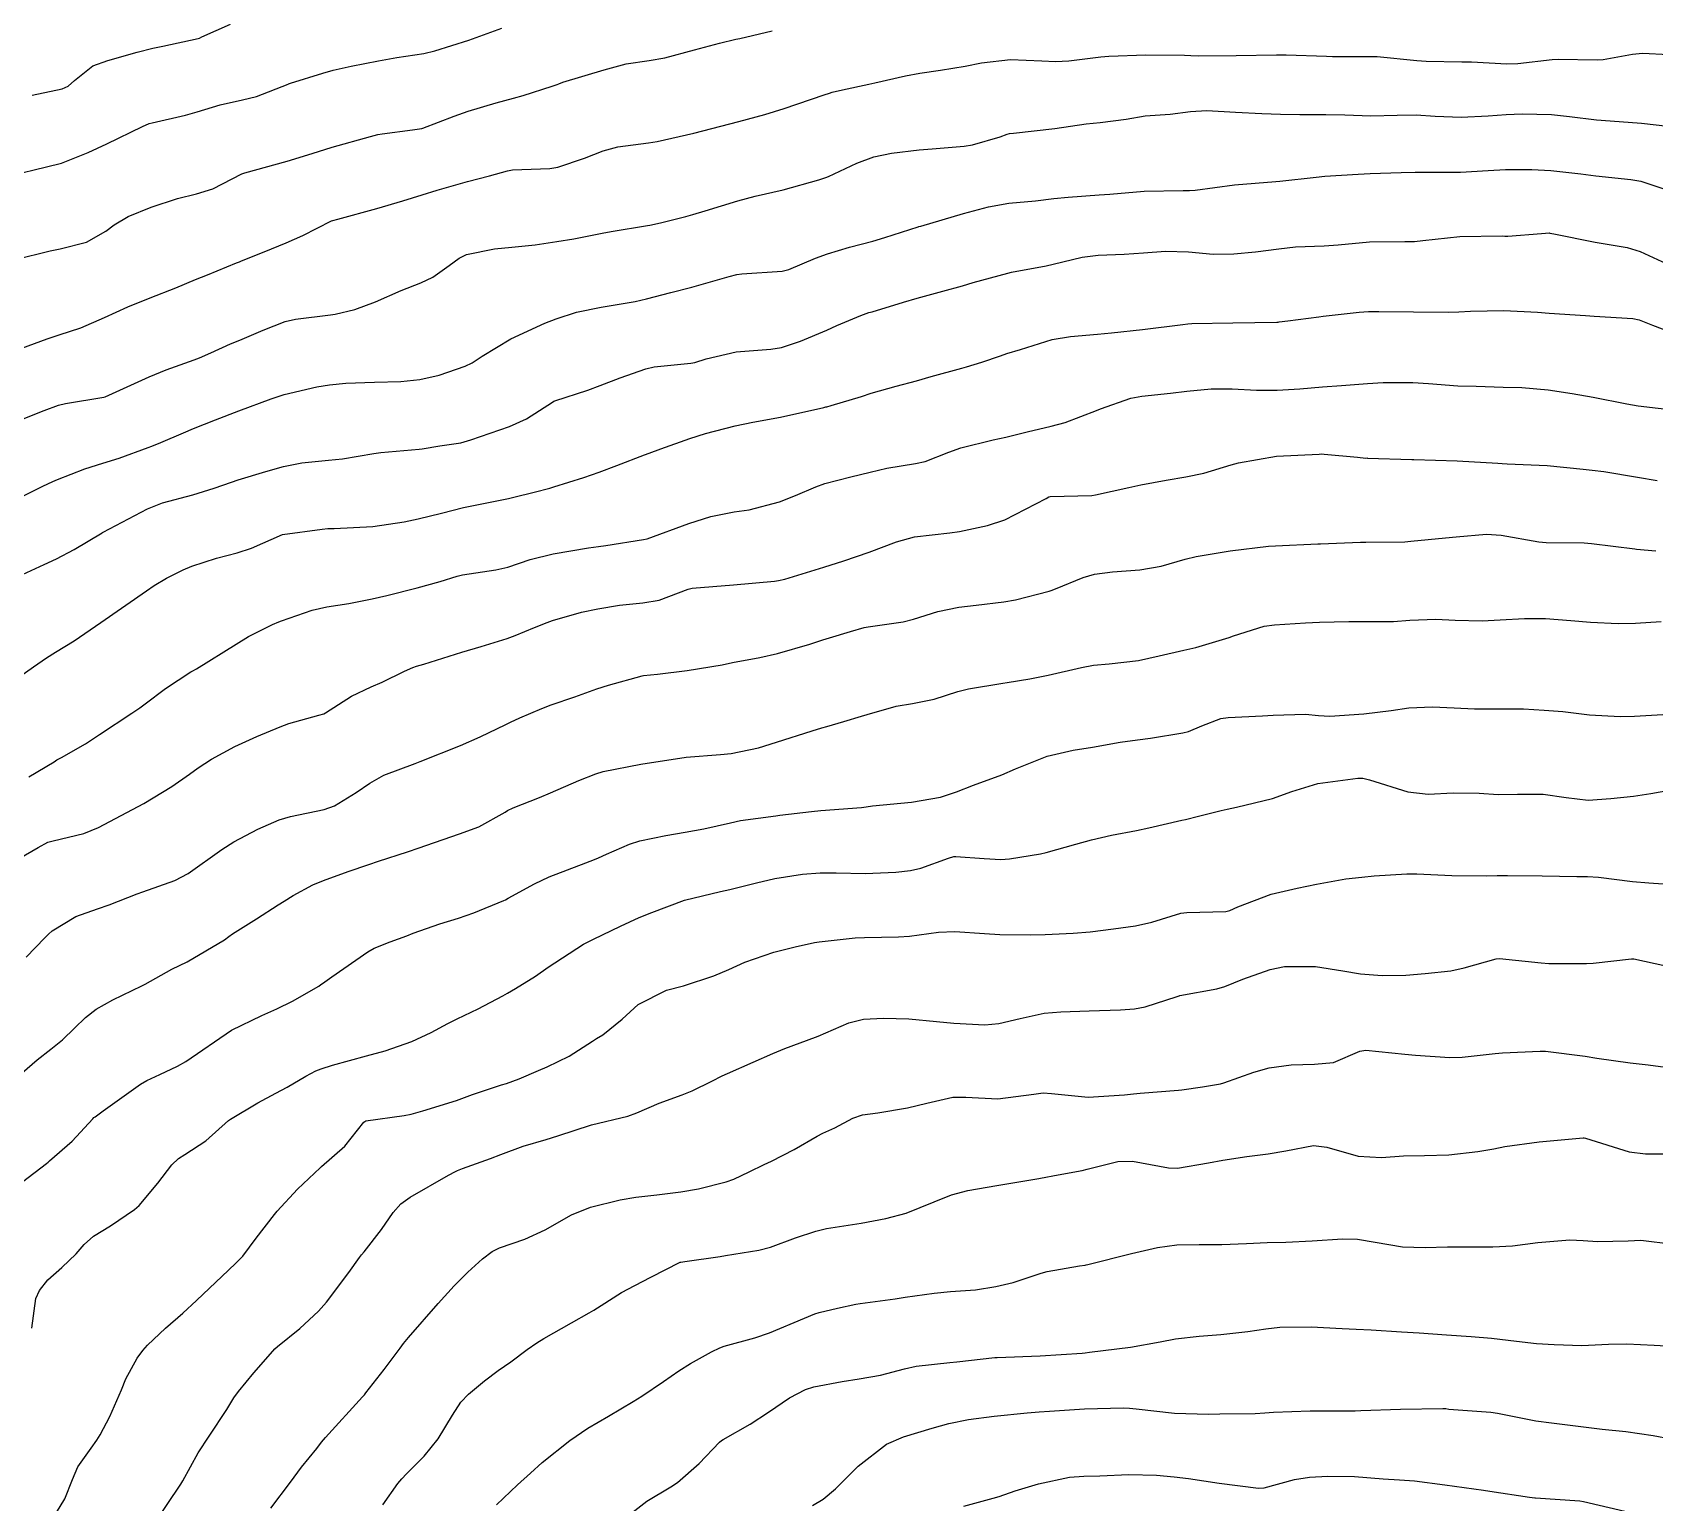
# Model space of a CAD drawing. Header units: metres. Extents: x 307586 to 320046, y 7427249 to 7434250.
# Drawn here: x 319427.1 to 319499, y 7429415.7 to 7429480.9 of the extents above; entities that cross this region are included whole.
import ezdxf

# ---------------------------------------------------------------- set-up
doc = ezdxf.new("R2010")
doc.units = ezdxf.units.M
doc.header["$MEASUREMENT"] = 0
doc.layers.add('Curvas de Nivel 1m', color=11, linetype='Continuous')
doc.layers.add('Curvas de Nivel 5m', color=15, linetype='Continuous')

msp = doc.modelspace()

# ---------------------------------------------------------------- linework, layer by layer
at = {"layer": 'Curvas de Nivel 1m', "flags": 128}
for points, elevation in [([(319426.341, 7429474.609), (319427.082, 7429474.779), (319428.346, 7429475.095), (319429.538, 7429475.561), (319430.355, 7429475.955), (319431.942, 7429476.716), (319432.233, 7429476.844), (319432.366, 7429476.885), (319433.848, 7429477.218), (319434.373, 7429477.363), (319435.386, 7429477.672), (319436.381, 7429477.897), (319436.997, 7429478.048), (319438.392, 7429478.601), (319438.42, 7429478.612), (319438.505, 7429478.639), (319439.933, 7429479.089), (319440.399, 7429479.218), (319441.185, 7429479.393), (319442.403, 7429479.636), (319443.215, 7429479.771), (319444.407, 7429479.956), (319444.897, 7429480.076), (319446.413, 7429480.55), (319447.869, 7429481.08)], 819), ([(319427.054, 7429478.108), (319428.387, 7429478.39), (319428.644, 7429478.503), (319428.927, 7429478.755), (319429.744, 7429479.402), (319430.402, 7429479.649), (319431.705, 7429480.019), (319432.408, 7429480.191), (319432.84, 7429480.275), (319434.412, 7429480.625), (319434.464, 7429480.638), (319434.57, 7429480.688), (319435.846, 7429481.251)], 818), ([(319426.321, 7429466.789), (319427.714, 7429467.305), (319428.254, 7429467.479), (319429.209, 7429467.8), (319430.266, 7429468.249), (319431.298, 7429468.725), (319432.277, 7429469.126), (319433.416, 7429469.565), (319434.285, 7429469.93), (319434.822, 7429470.15), (319436.103, 7429470.672), (319436.24, 7429470.725), (319436.294, 7429470.748), (319437.657, 7429471.296), (319438.307, 7429471.557), (319439.056, 7429471.888), (319440.322, 7429472.535), (319440.382, 7429472.559), (319440.599, 7429472.616), (319442.328, 7429473.081), (319443.483, 7429473.427), (319444.334, 7429473.688), (319444.999, 7429473.9), (319446.34, 7429474.283), (319447.315, 7429474.535), (319448.114, 7429474.756), (319448.347, 7429474.791), (319449.992, 7429474.86), (319450.349, 7429474.915), (319451.526, 7429475.312), (319452.36, 7429475.641), (319453.011, 7429475.816), (319454.366, 7429475.989), (319454.754, 7429476.059), (319456.373, 7429476.43), (319458.378, 7429476.943), (319459.521, 7429477.249), (319460.384, 7429477.515), (319462.161, 7429478.124), (319462.391, 7429478.203), (319462.504, 7429478.236), (319462.966, 7429478.344), (319464.132, 7429478.597), (319464.396, 7429478.658), (319465.757, 7429478.958), (319466.401, 7429479.076), (319467.316, 7429479.21), (319468.404, 7429479.391), (319469.133, 7429479.545), (319470.407, 7429479.689), (319471.797, 7429479.63), (319472.407, 7429479.603), (319472.997, 7429479.634), (319474.409, 7429479.804), (319474.776, 7429479.84), (319476.41, 7429479.893), (319478.126, 7429479.88), (319478.41, 7429479.86), (319478.723, 7429479.844), (319480.41, 7429479.869), (319482.195, 7429479.889), (319482.42, 7429479.892), (319482.637, 7429479.89), (319484.419, 7429479.833), (319484.683, 7429479.823), (319486.419, 7429479.828), (319486.666, 7429479.819), (319488.417, 7429479.649), (319488.834, 7429479.618), (319490.416, 7429479.591), (319490.847, 7429479.583), (319492.416, 7429479.497), (319492.894, 7429479.507), (319494.419, 7429479.693), (319494.678, 7429479.709), (319496.419, 7429479.67), (319496.677, 7429479.688), (319497.986, 7429479.927), (319498.423, 7429479.966), (319499.585, 7429479.908)], 821), ([(319426.211, 7429463.579), (319427.582, 7429464.135), (319428.219, 7429464.364), (319428.534, 7429464.443), (319430.223, 7429464.718), (319430.291, 7429464.739), (319432.232, 7429465.62), (319432.998, 7429465.94), (319434.24, 7429466.371), (319434.471, 7429466.458), (319434.974, 7429466.683), (319435.842, 7429467.081), (319436.252, 7429467.255), (319437.297, 7429467.693), (319438.264, 7429468.076), (319438.718, 7429468.184), (319440.269, 7429468.365), (319440.489, 7429468.398), (319441.357, 7429468.604), (319442.276, 7429468.941), (319443.411, 7429469.449), (319444.285, 7429469.782), (319444.81, 7429470.042), (319445.534, 7429470.558), (319445.973, 7429470.878), (319446.3, 7429471.041), (319447.541, 7429471.295), (319448.306, 7429471.366), (319449.345, 7429471.472), (319450.31, 7429471.616), (319451.062, 7429471.739), (319452.316, 7429471.988), (319452.714, 7429472.069), (319454.321, 7429472.332), (319454.423, 7429472.347), (319454.894, 7429472.444), (319456.027, 7429472.732), (319456.327, 7429472.812), (319456.885, 7429472.978), (319458.333, 7429473.43), (319459.1, 7429473.628), (319460.338, 7429473.911), (319461.911, 7429474.356), (319462.233, 7429474.463), (319462.345, 7429474.507), (319463.598, 7429475.094), (319464.359, 7429475.376), (319465.141, 7429475.543), (319466.363, 7429475.681), (319466.937, 7429475.728), (319468.366, 7429475.851), (319468.731, 7429475.913), (319469.948, 7429476.264), (319470.259, 7429476.376), (319470.374, 7429476.407), (319470.546, 7429476.429), (319472.377, 7429476.63), (319473.764, 7429476.831), (319474.38, 7429476.894), (319475.542, 7429477.038), (319476.383, 7429477.185), (319477.483, 7429477.272), (319478.385, 7429477.377), (319479.114, 7429477.424), (319480.385, 7429477.348), (319481.552, 7429477.29), (319482.384, 7429477.263), (319483.243, 7429477.243), (319484.385, 7429477.257), (319485.232, 7429477.234), (319486.384, 7429477.188), (319487.548, 7429477.216), (319488.385, 7429477.23), (319489.239, 7429477.177), (319490.384, 7429477.128), (319491.576, 7429477.193), (319492.386, 7429477.256), (319493.088, 7429477.281), (319494.386, 7429477.253), (319495.185, 7429477.162), (319496.384, 7429477.011), (319497.385, 7429476.937), (319498.382, 7429476.869), (319499.551, 7429476.738)], 822), ([(319426.166, 7429460.093), (319427.532, 7429460.77), (319427.962, 7429460.977), (319428.178, 7429461.068), (319429.384, 7429461.549), (319430.189, 7429461.792), (319430.907, 7429462.015), (319432.2, 7429462.493), (319432.358, 7429462.551), (319432.751, 7429462.705), (319433.758, 7429463.144), (319434.209, 7429463.333), (319435.175, 7429463.719), (319436.217, 7429464.118), (319437.64, 7429464.649), (319438.225, 7429464.834), (319439.67, 7429465.184), (319440.229, 7429465.274), (319440.956, 7429465.335), (319442.231, 7429465.382), (319443.391, 7429465.419), (319444.232, 7429465.507), (319445.097, 7429465.699), (319446.246, 7429466.089), (319446.55, 7429466.244), (319446.996, 7429466.539), (319448.261, 7429467.306), (319449.769, 7429468.006), (319450.27, 7429468.201), (319451.176, 7429468.486), (319452.275, 7429468.718), (319453.772, 7429468.961), (319454.279, 7429469.076), (319455.356, 7429469.365), (319456.285, 7429469.594), (319457.949, 7429470.065), (319458.29, 7429470.157), (319458.5, 7429470.189), (319460.292, 7429470.307), (319460.585, 7429470.376), (319461.771, 7429470.888), (319462.304, 7429471.08), (319463.284, 7429471.364), (319464.313, 7429471.639), (319464.839, 7429471.801), (319466.322, 7429472.276), (319466.347, 7429472.286), (319466.439, 7429472.308), (319468.329, 7429472.858), (319469.438, 7429473.163), (319470.333, 7429473.315), (319471.523, 7429473.43), (319472.336, 7429473.522), (319472.973, 7429473.588), (319474.338, 7429473.685), (319474.819, 7429473.724), (319476.34, 7429473.855), (319478.06, 7429473.884), (319478.34, 7429473.885), (319478.595, 7429473.902), (319480.343, 7429474.14), (319482.176, 7429474.282), (319482.346, 7429474.294), (319483.963, 7429474.48), (319484.349, 7429474.51), (319485.82, 7429474.606), (319486.351, 7429474.636), (319487.725, 7429474.677), (319488.353, 7429474.689), (319489.692, 7429474.687), (319490.353, 7429474.692), (319491.582, 7429474.774), (319492.355, 7429474.814), (319493.523, 7429474.81), (319494.355, 7429474.772), (319495.683, 7429474.627), (319496.352, 7429474.534), (319497.9, 7429474.376), (319498.349, 7429474.298), (319499.505, 7429473.908)], 823), ([(319426.426, 7429456.777), (319427.589, 7429457.307), (319428.135, 7429457.561), (319428.916, 7429457.977), (319430.152, 7429458.706), (319430.175, 7429458.717), (319430.207, 7429458.739), (319432.164, 7429459.775), (319432.836, 7429460.033), (319434.17, 7429460.392), (319435.113, 7429460.681), (319435.894, 7429460.956), (319436.179, 7429461.051), (319437.415, 7429461.42), (319438.188, 7429461.646), (319439.008, 7429461.814), (319440.193, 7429461.934), (319440.814, 7429461.99), (319442.198, 7429462.23), (319442.509, 7429462.276), (319444.201, 7429462.421), (319444.331, 7429462.438), (319445.119, 7429462.561), (319446.056, 7429462.7), (319446.205, 7429462.737), (319446.489, 7429462.829), (319448.212, 7429463.42), (319448.965, 7429463.763), (319450.109, 7429464.501), (319450.178, 7429464.546), (319450.224, 7429464.566), (319451.683, 7429465.026), (319452.234, 7429465.237), (319453.118, 7429465.583), (319454.246, 7429465.984), (319454.626, 7429466.067), (319456.25, 7429466.224), (319456.42, 7429466.258), (319456.926, 7429466.42), (319458.256, 7429466.731), (319459.789, 7429466.854), (319460.258, 7429466.926), (319461.103, 7429467.209), (319462.266, 7429467.687), (319462.72, 7429467.894), (319463.776, 7429468.335), (319464.137, 7429468.469), (319464.275, 7429468.51), (319465.664, 7429468.931), (319466.281, 7429469.117), (319467.41, 7429469.419), (319468.287, 7429469.658), (319468.764, 7429469.8), (319470.293, 7429470.225), (319470.452, 7429470.258), (319471.99, 7429470.543), (319472.299, 7429470.616), (319473.594, 7429470.927), (319474.305, 7429471.017), (319475.445, 7429471.06), (319476.307, 7429471.118), (319477.285, 7429471.199), (319478.308, 7429471.16), (319479.389, 7429471.067), (319480.307, 7429471.075), (319481.276, 7429471.158), (319482.311, 7429471.291), (319483.039, 7429471.38), (319484.316, 7429471.431), (319484.931, 7429471.47), (319486.318, 7429471.612), (319487.886, 7429471.614), (319488.319, 7429471.625), (319488.684, 7429471.672), (319490.321, 7429471.845), (319492.202, 7429471.872), (319492.322, 7429471.865), (319492.449, 7429471.861), (319493.946, 7429471.974), (319494.294, 7429471.999), (319494.323, 7429471.997), (319494.491, 7429471.968), (319496.319, 7429471.598), (319497.736, 7429471.348), (319498.315, 7429471.177), (319499.662, 7429470.554)], 824), ([(319426.9, 7429447.891), (319428.03, 7429448.566), (319428.148, 7429448.642), (319428.357, 7429448.757), (319429.422, 7429449.363), (319430.043, 7429449.768), (319431.463, 7429450.719), (319431.819, 7429450.951), (319432.059, 7429451.129), (319432.958, 7429451.813), (319434.081, 7429452.547), (319434.172, 7429452.598), (319434.343, 7429452.686), (319436.094, 7429453.778), (319436.645, 7429454.107), (319437.704, 7429454.644), (319437.985, 7429454.76), (319438.105, 7429454.809), (319439.462, 7429455.274), (319440.111, 7429455.424), (319441.085, 7429455.577), (319442.115, 7429455.786), (319442.766, 7429455.933), (319444.12, 7429456.267), (319445.138, 7429456.555), (319445.882, 7429456.788), (319446.128, 7429456.85), (319447.597, 7429457.067), (319448.14, 7429457.193), (319449.13, 7429457.523), (319450.146, 7429457.771), (319451.717, 7429458.045), (319452.149, 7429458.105), (319452.475, 7429458.141), (319454.152, 7429458.408), (319454.311, 7429458.448), (319456.16, 7429459.126), (319457.135, 7429459.438), (319458.165, 7429459.632), (319458.833, 7429459.726), (319460.17, 7429460.089), (319460.891, 7429460.369), (319461.785, 7429460.75), (319462.181, 7429460.896), (319463.339, 7429461.185), (319464.189, 7429461.391), (319464.935, 7429461.575), (319466.195, 7429461.775), (319466.627, 7429461.865), (319467.679, 7429462.285), (319468.205, 7429462.477), (319469.65, 7429462.824), (319470.21, 7429462.944), (319471.144, 7429463.178), (319472.215, 7429463.431), (319472.841, 7429463.6), (319474.222, 7429464.132), (319474.402, 7429464.207), (319475.742, 7429464.676), (319476.232, 7429464.763), (319477.511, 7429464.893), (319478.235, 7429464.987), (319479.301, 7429465.085), (319480.237, 7429465.095), (319481.322, 7429465.038), (319482.237, 7429465.028), (319483.24, 7429465.097), (319484.239, 7429465.186), (319485.082, 7429465.235), (319486.242, 7429465.328), (319486.922, 7429465.374), (319488.243, 7429465.379), (319488.945, 7429465.33), (319490.241, 7429465.23), (319491.047, 7429465.202), (319492.241, 7429465.169), (319493.071, 7429465.151), (319494.239, 7429465.054), (319495.306, 7429464.885), (319496.235, 7429464.723), (319497.722, 7429464.433), (319498.229, 7429464.343), (319500.003, 7429464.126)], 826), ([(319426.478, 7429444.275), (319427.319, 7429444.767), (319427.754, 7429444.994), (319427.986, 7429445.062), (319429.348, 7429445.387), (319429.992, 7429445.647), (319432.003, 7429446.71), (319433.242, 7429447.47), (319434.023, 7429448.016), (319434.413, 7429448.298), (319434.995, 7429448.676), (319436.039, 7429449.245), (319437.013, 7429449.68), (319438.048, 7429450.114), (319438.433, 7429450.252), (319439.754, 7429450.623), (319439.983, 7429450.692), (319440.055, 7429450.73), (319441.207, 7429451.462), (319442.072, 7429451.881), (319442.569, 7429452.092), (319443.559, 7429452.575), (319443.917, 7429452.739), (319444.085, 7429452.792), (319444.411, 7429452.89), (319446.092, 7429453.419), (319446.95, 7429453.676), (319448.098, 7429454.022), (319448.464, 7429454.152), (319449.318, 7429454.508), (319449.874, 7429454.735), (319450.108, 7429454.822), (319451.406, 7429455.188), (319452.116, 7429455.341), (319453.078, 7429455.501), (319454.12, 7429455.599), (319454.839, 7429455.722), (319456.13, 7429456.207), (319456.297, 7429456.252), (319458.133, 7429456.4), (319459.946, 7429456.57), (319460.135, 7429456.594), (319460.416, 7429456.656), (319462.141, 7429457.191), (319463.022, 7429457.464), (319464.148, 7429457.857), (319465.357, 7429458.312), (319466.155, 7429458.529), (319467.729, 7429458.712), (319468.158, 7429458.767), (319469.398, 7429459.031), (319470.163, 7429459.29), (319471.996, 7429460.233), (319472.108, 7429460.297), (319472.174, 7429460.312), (319474.019, 7429460.368), (319474.176, 7429460.386), (319475.653, 7429460.715), (319476.183, 7429460.831), (319477.315, 7429461.04), (319478.188, 7429461.197), (319478.984, 7429461.359), (319480.197, 7429461.718), (319480.522, 7429461.811), (319482.203, 7429462.11), (319484.094, 7429462.201), (319484.204, 7429462.203), (319484.318, 7429462.202), (319485.785, 7429462.066), (319486.167, 7429462.025), (319486.203, 7429462.027), (319486.237, 7429462.025), (319488.202, 7429461.955), (319488.284, 7429461.957), (319490.202, 7429461.907), (319492.009, 7429461.801), (319492.201, 7429461.78), (319492.428, 7429461.76), (319494.2, 7429461.693), (319495.788, 7429461.536), (319496.198, 7429461.488), (319496.706, 7429461.427), (319498.195, 7429461.178), (319499.072, 7429461.033)], 827), ([(319426.794, 7429439.902), (319427.616, 7429440.763), (319427.773, 7429440.924), (319427.938, 7429441.075), (319428.992, 7429441.705), (319429.953, 7429442.049), (319430.466, 7429442.222), (319431.702, 7429442.714), (319431.964, 7429442.804), (319433.37, 7429443.295), (319433.972, 7429443.611), (319435.46, 7429444.668), (319435.986, 7429445.017), (319437.061, 7429445.58), (319437.996, 7429445.984), (319438.498, 7429446.135), (319440.001, 7429446.453), (319440.448, 7429446.613), (319441.415, 7429447.196), (319442.018, 7429447.618), (319442.639, 7429447.968), (319444.032, 7429448.492), (319444.254, 7429448.567), (319446.04, 7429449.278), (319446.904, 7429449.672), (319448.05, 7429450.217), (319448.254, 7429450.314), (319448.671, 7429450.514), (319449.641, 7429450.922), (319450.062, 7429451.081), (319451.107, 7429451.445), (319452.073, 7429451.788), (319452.589, 7429451.951), (319454.082, 7429452.371), (319454.149, 7429452.382), (319454.77, 7429452.44), (319456.085, 7429452.6), (319457.628, 7429452.864), (319458.089, 7429452.959), (319459.297, 7429453.182), (319460.093, 7429453.357), (319461.516, 7429453.778), (319462.099, 7429453.966), (319462.39, 7429454.057), (319463.323, 7429454.338), (319463.927, 7429454.511), (319464.106, 7429454.547), (319465.649, 7429454.768), (319466.112, 7429454.878), (319467.188, 7429455.219), (319468.12, 7429455.414), (319468.889, 7429455.504), (319470.124, 7429455.647), (319470.632, 7429455.745), (319472.131, 7429456.119), (319472.213, 7429456.148), (319472.401, 7429456.227), (319473.627, 7429456.726), (319474.14, 7429456.875), (319474.926, 7429456.984), (319476.142, 7429457.068), (319477.083, 7429457.231), (319478.147, 7429457.534), (319478.642, 7429457.661), (319480.151, 7429457.907), (319481.85, 7429458.115), (319482.153, 7429458.139), (319484.029, 7429458.216), (319484.155, 7429458.221), (319485.927, 7429458.293), (319486.156, 7429458.294), (319487.888, 7429458.311), (319488.157, 7429458.333), (319489.694, 7429458.491), (319490.161, 7429458.532), (319491.513, 7429458.649), (319492.162, 7429458.603), (319493.823, 7429458.308), (319494.157, 7429458.275), (319495.842, 7429458.26), (319496.157, 7429458.24), (319498.08, 7429457.995), (319498.154, 7429457.985), (319499.02, 7429457.911)], 828), ([(319426.611, 7429434.773), (319427.279, 7429435.356), (319427.874, 7429435.829), (319428.394, 7429436.239), (319428.934, 7429436.749), (319429.41, 7429437.225), (319429.896, 7429437.595), (319430.626, 7429438.005), (319431.912, 7429438.624), (319431.966, 7429438.656), (319432.055, 7429438.709), (319433.245, 7429439.371), (319433.923, 7429439.691), (319435.572, 7429440.665), (319435.776, 7429440.822), (319435.937, 7429440.94), (319436.991, 7429441.606), (319437.957, 7429442.217), (319438.216, 7429442.38), (319438.626, 7429442.633), (319439.492, 7429443.1), (319439.97, 7429443.303), (319441.062, 7429443.692), (319441.977, 7429444.014), (319442.405, 7429444.16), (319443.689, 7429444.573), (319443.907, 7429444.647), (319443.984, 7429444.673), (319444.155, 7429444.737), (319445.995, 7429445.364), (319446.856, 7429445.676), (319448.01, 7429446.334), (319448.125, 7429446.405), (319448.373, 7429446.516), (319449.542, 7429446.98), (319450.02, 7429447.179), (319451.275, 7429447.731), (319452.029, 7429448.034), (319452.365, 7429448.131), (319454.033, 7429448.45), (319456.036, 7429448.772), (319457.559, 7429448.884), (319458.038, 7429448.925), (319459.242, 7429449.186), (319460.043, 7429449.43), (319461.625, 7429449.932), (319462.05, 7429450.059), (319462.274, 7429450.125), (319463.026, 7429450.34), (319463.811, 7429450.578), (319464.058, 7429450.662), (319465.342, 7429451.032), (319466.066, 7429451.143), (319467.024, 7429451.335), (319468.074, 7429451.678), (319468.55, 7429451.801), (319470.08, 7429452.048), (319470.262, 7429452.076), (319471.264, 7429452.242), (319472.085, 7429452.4), (319473.561, 7429452.742), (319474.089, 7429452.839), (319474.788, 7429452.898), (319476.092, 7429453.057), (319477, 7429453.264), (319478.096, 7429453.502), (319478.628, 7429453.624), (319480.102, 7429454.071), (319480.298, 7429454.137), (319481.654, 7429454.572), (319482.111, 7429454.638), (319483.494, 7429454.714), (319484.113, 7429454.755), (319485.401, 7429454.784), (319486.114, 7429454.779), (319487.38, 7429454.782), (319488.115, 7429454.831), (319489.264, 7429454.881), (319490.115, 7429454.835), (319491.311, 7429454.807), (319492.116, 7429454.849), (319493.189, 7429454.907), (319494.117, 7429454.905), (319495.243, 7429454.826), (319496.115, 7429454.75), (319497.349, 7429454.693), (319498.115, 7429454.712), (319499.248, 7429454.777)], 829), ([(319427.035, 7429423.462), (319427.218, 7429424.765), (319427.376, 7429425.134), (319427.751, 7429425.597), (319428.362, 7429426.149), (319429, 7429426.748), (319429.355, 7429427.159), (319429.775, 7429427.532), (319430.52, 7429427.991), (319431.594, 7429428.713), (319431.795, 7429428.894), (319432.629, 7429429.878), (319433.249, 7429430.696), (319433.535, 7429430.975), (319433.82, 7429431.155), (319434.746, 7429431.76), (319435.757, 7429432.661), (319435.844, 7429432.728), (319437.056, 7429433.443), (319437.855, 7429433.867), (319438.361, 7429434.132), (319439.178, 7429434.627), (319439.624, 7429434.864), (319439.866, 7429434.954), (319440.365, 7429435.109), (319441.872, 7429435.531), (319442.702, 7429435.754), (319443.879, 7429436.16), (319444.742, 7429436.557), (319445.48, 7429436.956), (319445.892, 7429437.163), (319446.826, 7429437.609), (319447.91, 7429438.188), (319448.12, 7429438.309), (319448.478, 7429438.514), (319449.359, 7429439.065), (319449.922, 7429439.453), (319451.481, 7429440.477), (319451.783, 7429440.625), (319451.936, 7429440.692), (319453.131, 7429441.272), (319453.951, 7429441.655), (319454.511, 7429441.885), (319455.963, 7429442.42), (319457.565, 7429442.806), (319457.968, 7429442.895), (319459.161, 7429443.199), (319459.973, 7429443.394), (319461.199, 7429443.586), (319461.976, 7429443.64), (319462.679, 7429443.64), (319463.976, 7429443.616), (319465.338, 7429443.671), (319465.977, 7429443.736), (319466.435, 7429443.839), (319467.663, 7429444.283), (319467.905, 7429444.359), (319467.984, 7429444.369), (319469.25, 7429444.267), (319469.983, 7429444.227), (319470.369, 7429444.254), (319471.746, 7429444.475), (319471.987, 7429444.533), (319473.302, 7429444.908), (319473.996, 7429445.102), (319474.89, 7429445.306), (319476.003, 7429445.522), (319476.54, 7429445.64), (319478.01, 7429445.968), (319478.167, 7429446.002), (319478.744, 7429446.153), (319479.755, 7429446.403), (319480.016, 7429446.458), (319480.426, 7429446.542), (319482.021, 7429446.936), (319482.881, 7429447.245), (319484.028, 7429447.603), (319485.805, 7429447.838), (319486.031, 7429447.833), (319486.323, 7429447.764), (319488.025, 7429447.236), (319488.928, 7429447.127), (319490.025, 7429447.179), (319491.188, 7429447.166), (319492.024, 7429447.118), (319492.884, 7429447.122), (319494.024, 7429447.123), (319495.039, 7429446.971), (319496.022, 7429446.858), (319497.021, 7429446.932), (319498.024, 7429447.037), (319498.788, 7429447.149), (319500.028, 7429447.379)], 831), ([(319427.808, 7429414.758), (319428.495, 7429415.891), (319428.836, 7429416.748), (319429.081, 7429417.316), (319429.664, 7429418.142), (319429.918, 7429418.487), (319430.064, 7429418.734), (319430.5, 7429419.546), (319431.017, 7429420.72), (319431.202, 7429421.216), (319431.714, 7429422.127), (319431.959, 7429422.468), (319432.159, 7429422.706), (319432.964, 7429423.464), (319433.737, 7429424.123), (319434.334, 7429424.681), (319435.757, 7429426.035), (319436.083, 7429426.333), (319436.384, 7429426.654), (319436.983, 7429427.44), (319437.791, 7429428.49), (319437.856, 7429428.576), (319437.909, 7429428.639), (319438.809, 7429429.624), (319439.812, 7429430.562), (319439.883, 7429430.619), (319440.911, 7429431.519), (319441.755, 7429432.591), (319441.843, 7429432.642), (319443.539, 7429432.88), (319443.847, 7429432.943), (319444.371, 7429433.085), (319445.853, 7429433.553), (319446.575, 7429433.813), (319447.86, 7429434.239), (319448.075, 7429434.304), (319448.631, 7429434.512), (319449.493, 7429434.879), (319449.871, 7429435.04), (319450.848, 7429435.516), (319451.889, 7429436.181), (319452.062, 7429436.296), (319452.349, 7429436.465), (319453.204, 7429437.152), (319453.906, 7429437.797), (319455.17, 7429438.431), (319455.915, 7429438.636), (319457.259, 7429439.067), (319457.922, 7429439.357), (319458.637, 7429439.681), (319459.93, 7429440.125), (319460.867, 7429440.366), (319461.731, 7429440.558), (319461.936, 7429440.586), (319463.521, 7429440.752), (319463.94, 7429440.77), (319465.448, 7429440.799), (319465.941, 7429440.834), (319467.229, 7429441.002), (319467.944, 7429441.035), (319469.257, 7429440.953), (319469.943, 7429440.909), (319471.287, 7429440.896), (319471.943, 7429440.911), (319473.195, 7429440.967), (319473.945, 7429441.031), (319474.985, 7429441.157), (319475.95, 7429441.292), (319476.675, 7429441.45), (319477.958, 7429441.844), (319478.23, 7429441.886), (319479.96, 7429441.927), (319480.131, 7429441.967), (319480.486, 7429442.132), (319481.969, 7429442.694), (319483.118, 7429442.952), (319483.973, 7429443.132), (319485.277, 7429443.372), (319485.977, 7429443.45), (319486.526, 7429443.505), (319487.978, 7429443.598), (319488.419, 7429443.596), (319489.978, 7429443.526), (319491.49, 7429443.509), (319491.978, 7429443.519), (319492.439, 7429443.525), (319493.978, 7429443.507), (319495.51, 7429443.479), (319495.978, 7429443.476), (319496.467, 7429443.446), (319497.976, 7429443.256), (319498.7, 7429443.189), (319499.975, 7429443.107)], 832), ([(319432.408, 7429414.702), (319433.641, 7429416.539), (319433.729, 7429416.689), (319434.415, 7429417.925), (319434.904, 7429418.672), (319435.685, 7429419.855), (319435.985, 7429420.362), (319436.192, 7429420.655), (319436.877, 7429421.476), (319437.72, 7429422.442), (319437.815, 7429422.546), (319437.926, 7429422.638), (319438.914, 7429423.446), (319439.739, 7429424.204), (319440.105, 7429424.615), (319441.083, 7429425.926), (319441.564, 7429426.593), (319441.652, 7429426.705), (319441.767, 7429426.84), (319442.539, 7429427.825), (319443.046, 7429428.577), (319443.396, 7429428.975), (319443.8, 7429429.27), (319445.503, 7429430.238), (319445.812, 7429430.406), (319445.9, 7429430.451), (319446.119, 7429430.537), (319447.367, 7429430.977), (319447.822, 7429431.154), (319448.82, 7429431.518), (319449.833, 7429431.826), (319450.351, 7429431.977), (319451.843, 7429432.47), (319453.447, 7429432.854), (319453.848, 7429432.994), (319454.841, 7429433.424), (319455.857, 7429433.797), (319456.3, 7429433.974), (319457.176, 7429434.407), (319457.631, 7429434.637), (319457.868, 7429434.749), (319459.013, 7429435.252), (319459.882, 7429435.629), (319460.407, 7429435.85), (319461.766, 7429436.352), (319461.893, 7429436.4), (319463.242, 7429436.994), (319463.901, 7429437.154), (319464.787, 7429437.202), (319465.902, 7429437.164), (319467.133, 7429437.055), (319467.9, 7429436.972), (319469.268, 7429436.898), (319469.9, 7429436.96), (319470.836, 7429437.18), (319471.905, 7429437.415), (319472.644, 7429437.484), (319473.906, 7429437.518), (319475.281, 7429437.564), (319475.907, 7429437.607), (319476.382, 7429437.701), (319477.797, 7429438.161), (319477.887, 7429438.186), (319477.913, 7429438.195), (319479.56, 7429438.5), (319479.918, 7429438.606), (319480.715, 7429438.923), (319481.925, 7429439.351), (319482.55, 7429439.48), (319483.927, 7429439.489), (319485.145, 7429439.291), (319485.924, 7429439.165), (319486.883, 7429439.091), (319487.929, 7429439.108), (319488.786, 7429439.175), (319489.932, 7429439.299), (319490.518, 7429439.428), (319491.94, 7429439.824), (319492.092, 7429439.837), (319493.938, 7429439.65), (319494.278, 7429439.625), (319495.938, 7429439.62), (319496.234, 7429439.642), (319497.942, 7429439.829), (319498.038, 7429439.823), (319499.936, 7429439.413)], 833), ([(319437.631, 7429415.481), (319438.504, 7429416.631), (319438.99, 7429417.29), (319439.666, 7429418.13), (319439.883, 7429418.404), (319440.054, 7429418.614), (319441.691, 7429420.407), (319441.776, 7429420.505), (319441.846, 7429420.588), (319442.657, 7429421.632), (319443.356, 7429422.574), (319443.515, 7429422.782), (319443.728, 7429423.04), (319445.045, 7429424.55), (319445.751, 7429425.327), (319446.357, 7429425.934), (319447.008, 7429426.528), (319447.436, 7429426.855), (319447.77, 7429427.016), (319448.894, 7429427.396), (319449.786, 7429427.813), (319450.954, 7429428.483), (319451.796, 7429428.825), (319453.109, 7429429.147), (319453.801, 7429429.259), (319454.738, 7429429.372), (319455.804, 7429429.494), (319456.59, 7429429.628), (319457.808, 7429429.943), (319458.145, 7429430.061), (319458.835, 7429430.39), (319459.489, 7429430.712), (319459.82, 7429430.863), (319460.823, 7429431.37), (319461.837, 7429431.966), (319462.092, 7429432.095), (319462.633, 7429432.342), (319463.421, 7429432.76), (319463.849, 7429432.919), (319464.534, 7429433.004), (319465.852, 7429433.224), (319466.71, 7429433.436), (319467.857, 7429433.694), (319468.431, 7429433.7), (319469.857, 7429433.629), (319471.453, 7429433.83), (319471.859, 7429433.884), (319472.223, 7429433.862), (319473.858, 7429433.696), (319475.47, 7429433.796), (319475.86, 7429433.843), (319476.165, 7429433.872), (319477.861, 7429434.006), (319478.002, 7429434.018), (319478.918, 7429434.149), (319479.719, 7429434.288), (319479.866, 7429434.327), (319481.195, 7429434.798), (319481.876, 7429434.99), (319482.848, 7429435.131), (319483.879, 7429435.154), (319484.727, 7429435.231), (319485.888, 7429435.732), (319486.165, 7429435.781), (319487.886, 7429435.598), (319488.366, 7429435.555), (319489.885, 7429435.461), (319490.431, 7429435.466), (319491.887, 7429435.624), (319492.215, 7429435.66), (319493.889, 7429435.738), (319494.126, 7429435.73), (319495.886, 7429435.51), (319496.394, 7429435.426), (319497.882, 7429435.214), (319498.669, 7429435.124), (319499.879, 7429434.969)], 834), ([(319447.634, 7429415.627), (319448.563, 7429416.511), (319449.133, 7429417.03), (319449.663, 7429417.502), (319450.885, 7429418.482), (319451.678, 7429419.019), (319452.589, 7429419.556), (319453.69, 7429420.204), (319454.069, 7429420.444), (319455.036, 7429421.097), (319455.71, 7429421.562), (319456.232, 7429421.898), (319457.16, 7429422.406), (319457.536, 7429422.591), (319457.726, 7429422.659), (319459.08, 7429423.036), (319459.732, 7429423.248), (319461.279, 7429423.898), (319461.74, 7429424.094), (319461.933, 7429424.156), (319462.741, 7429424.34), (319463.563, 7429424.514), (319463.746, 7429424.546), (319465.297, 7429424.759), (319465.751, 7429424.824), (319467.03, 7429425.011), (319467.755, 7429425.075), (319468.865, 7429425.16), (319469.758, 7429425.297), (319470.534, 7429425.476), (319471.768, 7429425.89), (319472.035, 7429425.962), (319473.473, 7429426.213), (319473.729, 7429426.254), (319473.773, 7429426.263), (319473.842, 7429426.277), (319475.779, 7429426.764), (319476.921, 7429427.029), (319477.783, 7429427.144), (319478.767, 7429427.166), (319479.783, 7429427.172), (319480.873, 7429427.213), (319481.784, 7429427.251), (319482.611, 7429427.275), (319483.785, 7429427.326), (319485.133, 7429427.416), (319485.786, 7429427.409), (319486.573, 7429427.264), (319487.783, 7429427.067), (319488.785, 7429427.028), (319489.783, 7429427.055), (319490.84, 7429427.06), (319491.784, 7429427.059), (319492.654, 7429427.112), (319493.786, 7429427.248), (319495.208, 7429427.369), (319495.787, 7429427.349), (319496.426, 7429427.294), (319497.787, 7429427.332), (319498.347, 7429427.354), (319499.786, 7429427.186)], 836), ([(319453.635, 7429415.267), (319454.29, 7429415.793), (319455.353, 7429416.424), (319455.655, 7429416.61), (319456.618, 7429417.455), (319457.519, 7429418.402), (319457.601, 7429418.473), (319457.674, 7429418.516), (319458.871, 7429419.198), (319459.686, 7429419.731), (319460.619, 7429420.366), (319461.32, 7429420.734), (319461.7, 7429420.85), (319462.955, 7429421.086), (319463.706, 7429421.212), (319464.649, 7429421.375), (319465.713, 7429421.659), (319466.237, 7429421.773), (319467.718, 7429421.929), (319468.035, 7429421.96), (319469.721, 7429422.159), (319469.816, 7429422.164), (319471.723, 7429422.23), (319473.586, 7429422.35), (319473.725, 7429422.371), (319473.916, 7429422.398), (319475.727, 7429422.61), (319477.044, 7429422.852), (319477.731, 7429422.983), (319478.78, 7429423.102), (319479.733, 7429423.181), (319480.925, 7429423.312), (319481.736, 7429423.431), (319482.344, 7429423.497), (319483.737, 7429423.514), (319485.109, 7429423.442), (319485.736, 7429423.412), (319486.404, 7429423.386), (319487.736, 7429423.3), (319488.523, 7429423.244), (319489.734, 7429423.167), (319490.825, 7429423.095), (319491.733, 7429423.019), (319492.836, 7429422.875), (319493.731, 7429422.783), (319494.507, 7429422.735), (319495.73, 7429422.688), (319496.915, 7429422.745), (319497.731, 7429422.757), (319498.941, 7429422.698), (319499.731, 7429422.659)], 837), ([(319461.642, 7429415.59), (319462.107, 7429415.884), (319462.661, 7429416.34), (319463.153, 7429416.84), (319463.663, 7429417.338), (319464.92, 7429418.311), (319465.676, 7429418.644), (319466.938, 7429419.03), (319467.682, 7429419.231), (319468.546, 7429419.41), (319469.686, 7429419.564), (319471.152, 7429419.703), (319471.688, 7429419.744), (319472.138, 7429419.776), (319473.69, 7429419.875), (319475.428, 7429419.922), (319475.69, 7429419.913), (319475.986, 7429419.881), (319477.688, 7429419.692), (319479.194, 7429419.651), (319479.688, 7429419.653), (319481.252, 7429419.678), (319481.689, 7429419.703), (319482.064, 7429419.731), (319483.69, 7429419.795), (319485.425, 7429419.799), (319485.69, 7429419.8), (319485.942, 7429419.806), (319487.691, 7429419.868), (319489.574, 7429419.894), (319489.701, 7429419.89), (319489.844, 7429419.874), (319491.699, 7429419.739), (319491.995, 7429419.691), (319493.694, 7429419.351), (319494.387, 7429419.265), (319495.69, 7429419.099), (319496.642, 7429418.977), (319497.687, 7429418.875), (319498.893, 7429418.693), (319499.683, 7429418.545)], 838), ([(319468.342, 7429415.569), (319469.648, 7429415.928), (319469.904, 7429415.993), (319470.616, 7429416.24), (319471.656, 7429416.562), (319473.029, 7429416.846), (319473.66, 7429416.892), (319474.379, 7429416.918), (319475.661, 7429416.976), (319476.885, 7429416.943), (319477.66, 7429416.873), (319478.303, 7429416.794), (319479.658, 7429416.594), (319481.401, 7429416.367), (319481.656, 7429416.383), (319483.001, 7429416.755), (319483.661, 7429416.855), (319484.477, 7429416.893), (319485.661, 7429416.881), (319486.929, 7429416.778), (319487.66, 7429416.732), (319488.314, 7429416.684), (319489.658, 7429416.507), (319491.374, 7429416.275), (319491.655, 7429416.233), (319493.417, 7429415.972), (319493.652, 7429415.938), (319493.687, 7429415.935), (319495.651, 7429415.803), (319495.812, 7429415.777), (319497.644, 7429415.344)], 839)]:
    msp.add_lwpolyline(points, dxfattribs=dict(at, elevation=elevation))
at = {"layer": 'Curvas de Nivel 5m', "flags": 128}
for points, elevation in [([(319426.293, 7429470.829), (319427.853, 7429471.213), (319428.301, 7429471.294), (319429.466, 7429471.588), (319430.313, 7429472.086), (319430.685, 7429472.367), (319431.315, 7429472.725), (319432.327, 7429473.15), (319433.497, 7429473.533), (319434.333, 7429473.735), (319435.057, 7429473.962), (319436.342, 7429474.614), (319436.472, 7429474.668), (319438.348, 7429475.186), (319439.457, 7429475.523), (319440.355, 7429475.799), (319442.041, 7429476.268), (319442.369, 7429476.361), (319442.562, 7429476.397), (319443.904, 7429476.575), (319444.316, 7429476.628), (319444.374, 7429476.643), (319445.757, 7429477.179), (319446.381, 7429477.404), (319447.62, 7429477.766), (319448.387, 7429477.968), (319448.812, 7429478.092), (319450.097, 7429478.503), (319450.314, 7429478.581), (319450.394, 7429478.612), (319450.578, 7429478.681), (319452.4, 7429479.227), (319453.373, 7429479.49), (319454.405, 7429479.637), (319455.094, 7429479.755), (319456.41, 7429480.12), (319457.511, 7429480.414), (319458.233, 7429480.586), (319458.416, 7429480.624), (319459.855, 7429480.952)], 820), ([(319426.512, 7429452.341), (319427.107, 7429452.77), (319427.687, 7429453.164), (319428.089, 7429453.415), (319428.92, 7429453.926), (319430.103, 7429454.74), (319432.117, 7429456.141), (319432.453, 7429456.373), (319433.01, 7429456.701), (319433.751, 7429457.072), (319434.131, 7429457.232), (319435.217, 7429457.593), (319436.14, 7429457.818), (319436.773, 7429458.025), (319438.153, 7429458.64), (319439.91, 7429458.868), (319440.156, 7429458.894), (319440.445, 7429458.905), (319442.157, 7429458.988), (319443.535, 7429459.2), (319444.161, 7429459.331), (319445.195, 7429459.587), (319446.166, 7429459.829), (319446.757, 7429459.944), (319448.17, 7429460.237), (319448.398, 7429460.29), (319449.299, 7429460.509), (319449.991, 7429460.687), (319450.177, 7429460.743), (319451.498, 7429461.166), (319452.187, 7429461.402), (319452.959, 7429461.695), (319454.199, 7429462.168), (319454.402, 7429462.245), (319454.916, 7429462.439), (319456.208, 7429462.896), (319456.901, 7429463.104), (319458.213, 7429463.45), (319458.994, 7429463.613), (319460.217, 7429463.837), (319462.137, 7429464.266), (319462.222, 7429464.288), (319462.273, 7429464.299), (319462.46, 7429464.348), (319463.814, 7429464.749), (319464.231, 7429464.893), (319465.341, 7429465.214), (319466.24, 7429465.445), (319466.903, 7429465.64), (319468.249, 7429466.013), (319468.458, 7429466.069), (319469.139, 7429466.271), (319469.963, 7429466.556), (319470.257, 7429466.657), (319470.849, 7429466.841), (319472.263, 7429467.274), (319473.07, 7429467.417), (319474.266, 7429467.519), (319474.894, 7429467.577), (319476.268, 7429467.716), (319478.049, 7429467.941), (319478.271, 7429467.973), (319478.444, 7429467.985), (319480.272, 7429468.021), (319482.211, 7429468.05), (319482.272, 7429468.052), (319482.325, 7429468.057), (319482.703, 7429468.106), (319484.08, 7429468.287), (319484.276, 7429468.315), (319485.86, 7429468.494), (319486.28, 7429468.52), (319486.742, 7429468.526), (319488.28, 7429468.506), (319489.816, 7429468.489), (319490.28, 7429468.506), (319490.805, 7429468.537), (319492.281, 7429468.562), (319493.765, 7429468.49), (319494.28, 7429468.446), (319495.89, 7429468.342), (319496.278, 7429468.319), (319497.993, 7429468.208), (319498.276, 7429468.151), (319498.859, 7429467.914), (319500.268, 7429467.379)], 825), ([(319426.626, 7429429.95), (319427.688, 7429430.761), (319427.758, 7429430.817), (319427.815, 7429430.868), (319428.831, 7429431.747), (319429.744, 7429432.741), (319429.792, 7429432.792), (319429.844, 7429432.83), (319430.205, 7429433.093), (319431.859, 7429434.273), (319432.134, 7429434.433), (319432.713, 7429434.702), (319433.498, 7429435.063), (319433.869, 7429435.277), (319435.883, 7429436.66), (319437.225, 7429437.315), (319437.898, 7429437.613), (319438.587, 7429437.948), (319439.76, 7429438.622), (319439.851, 7429438.684), (319439.914, 7429438.729), (319440.329, 7429439.025), (319441.928, 7429440.143), (319442.216, 7429440.301), (319442.922, 7429440.58), (319443.657, 7429440.853), (319443.939, 7429440.965), (319445.115, 7429441.383), (319445.949, 7429441.627), (319446.624, 7429441.863), (319447.961, 7429442.414), (319448.032, 7429442.449), (319448.154, 7429442.518), (319449.321, 7429443.155), (319449.973, 7429443.468), (319451.587, 7429444.084), (319451.981, 7429444.229), (319452.15, 7429444.3), (319452.507, 7429444.465), (319453.532, 7429444.913), (319453.992, 7429445.059), (319455.134, 7429445.295), (319455.998, 7429445.447), (319456.819, 7429445.593), (319458.005, 7429445.862), (319458.448, 7429445.954), (319460.01, 7429446.17), (319460.195, 7429446.193), (319461.592, 7429446.356), (319462.013, 7429446.401), (319463.809, 7429446.538), (319464.015, 7429446.563), (319464.295, 7429446.605), (319466.018, 7429446.777), (319467.316, 7429446.991), (319468.022, 7429447.222), (319468.78, 7429447.518), (319470.03, 7429447.986), (319470.634, 7429448.251), (319472.039, 7429448.803), (319473.188, 7429449.072), (319474.043, 7429449.215), (319475.277, 7429449.424), (319476.046, 7429449.531), (319476.617, 7429449.604), (319478.05, 7429449.838), (319478.301, 7429449.907), (319478.888, 7429450.152), (319479.729, 7429450.472), (319480.059, 7429450.53), (319481.578, 7429450.6), (319482.061, 7429450.634), (319483.488, 7429450.669), (319484.061, 7429450.605), (319484.56, 7429450.582), (319486.069, 7429450.688), (319487.286, 7429450.833), (319488.072, 7429450.945), (319489.11, 7429450.992), (319490.072, 7429450.948), (319490.979, 7429450.913), (319492.072, 7429450.912), (319493.147, 7429450.905), (319494.072, 7429450.856), (319494.897, 7429450.784), (319496.07, 7429450.644), (319497.43, 7429450.566), (319498.069, 7429450.576), (319499.319, 7429450.659)], 830), ([(319442.591, 7429415.623), (319443.264, 7429416.574), (319443.433, 7429416.785), (319443.649, 7429417.007), (319444.43, 7429417.789), (319445.041, 7429418.549), (319445.683, 7429419.595), (319446.053, 7429420.173), (319446.384, 7429420.533), (319447.101, 7429421.127), (319447.709, 7429421.576), (319448.267, 7429421.962), (319448.998, 7429422.507), (319449.419, 7429422.81), (319449.728, 7429423.006), (319450.951, 7429423.697), (319451.74, 7429424.139), (319451.952, 7429424.257), (319452.27, 7429424.465), (319453.165, 7429425.042), (319453.756, 7429425.351), (319454.476, 7429425.725), (319455.772, 7429426.377), (319455.806, 7429426.386), (319455.985, 7429426.418), (319457.541, 7429426.637), (319457.776, 7429426.673), (319459.252, 7429426.911), (319459.78, 7429427.05), (319460.877, 7429427.457), (319461.787, 7429427.763), (319462.262, 7429427.871), (319463.791, 7429428.113), (319464.893, 7429428.314), (319465.795, 7429428.555), (319467.034, 7429429.054), (319467.804, 7429429.361), (319468.517, 7429429.561), (319469.808, 7429429.786), (319471.671, 7429430.091), (319471.812, 7429430.119), (319471.902, 7429430.139), (319472.361, 7429430.225), (319473.583, 7429430.446), (319473.817, 7429430.498), (319475.174, 7429430.838), (319475.823, 7429430.864), (319477.416, 7429430.567), (319477.819, 7429430.545), (319479.184, 7429430.785), (319479.824, 7429430.897), (319480.883, 7429431.068), (319481.829, 7429431.185), (319482.611, 7429431.323), (319483.835, 7429431.555), (319484.434, 7429431.48), (319485.828, 7429431.085), (319486.85, 7429431.027), (319487.829, 7429431.09), (319488.758, 7429431.106), (319489.834, 7429431.143), (319491.122, 7429431.287), (319491.837, 7429431.413), (319492.316, 7429431.507), (319493.84, 7429431.717), (319495.798, 7429431.897), (319495.842, 7429431.896), (319495.902, 7429431.88), (319497.837, 7429431.279), (319498.559, 7429431.19), (319499.836, 7429431.18)], 835)]:
    msp.add_lwpolyline(points, dxfattribs=dict(at, elevation=elevation))

doc.saveas('drawing.dxf')
